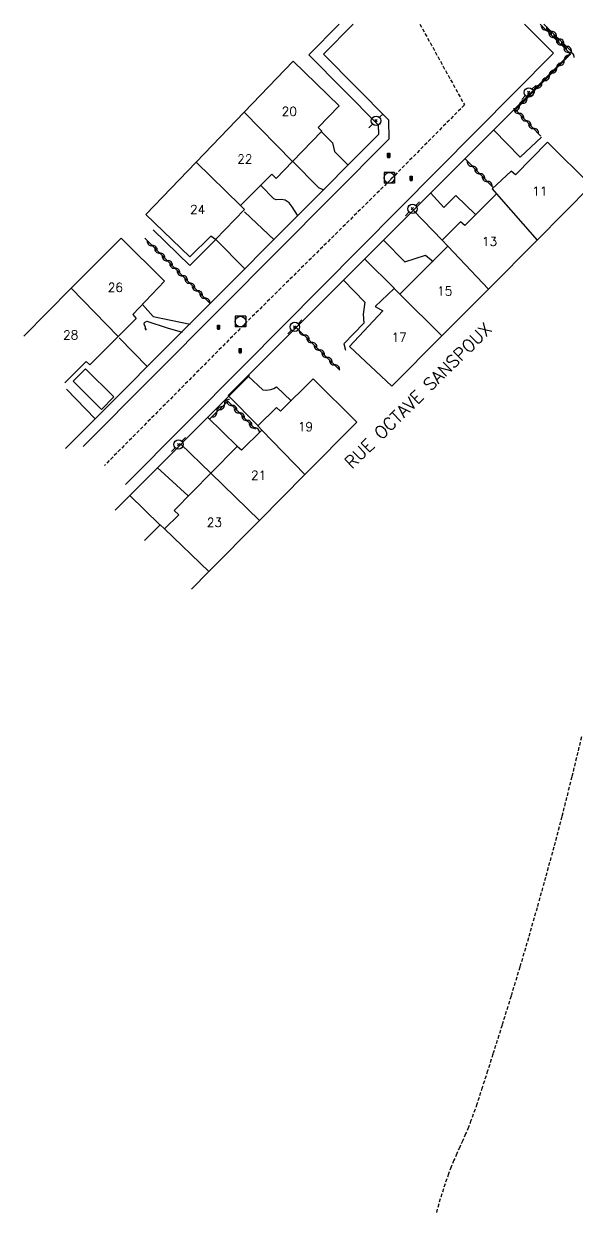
# Model space of a CAD drawing. Header units: millimetres. Extents: x 146000 to 147001, y 143000 to 144000.
# Drawn here: x 146504.9 to 146582.9, y 143832 to 144000 of the extents above; entities that cross this region are included whole.
import ezdxf
from ezdxf.enums import TextEntityAlignment as Align

# ---------------------------------------------------------------- set-up
doc = ezdxf.new("R2010")
doc.units = ezdxf.units.MM
doc.linetypes.add('DASHED', pattern=[0.75, 0.5, -0.25])
doc.layers.get('0').update_dxf_attribs({"linetype": 'CONTINUOUS'})
for name, color, linetype in [('W0001', 6, 'DASHED'), ('W0008', 7, 'CONTINUOUS'), ('W0014', 7, 'CONTINUOUS'), ('W0017', 7, 'CONTINUOUS'), ('W0070', 7, 'DASHED'), ('W0101', 7, 'CONTINUOUS'), ('W0310', 3, 'CONTINUOUS'), ('W0401', 7, 'CONTINUOUS'), ('W0420', 7, 'CONTINUOUS'), ('W0473', 7, 'CONTINUOUS'), ('W0989', 7, 'CONTINUOUS'), ('W0991', 7, 'CONTINUOUS')]:
    doc.layers.add(name, color=color, linetype=linetype)
doc.styles.get("Standard").update_dxf_attribs({"font": 'romans.shx', "width": 0.85})

# ---------------------------------------------------------------- blocks, each defined once
blk = doc.blocks.new('T473')
for p, q in [((-0.166667, 0.166667), (0.166667, -0.166667)), ((-0.166667, -0.166667), (0.166667, 0.166667)), ((0.500001, 0.500001), (1.000002, 1.000002)), ((-1.000002, -1.000002), (-0.500001, -0.500001))]:
    blk.add_line(p, q)
blk.add_ellipse((0, 0), major_axis=(0.471405, 0.471405), ratio=1, start_param=5.4977871438, end_param=11.780972451)
blk = doc.blocks.new('T401')
for p, q in [((-0.3, 0.3), (0, 0.3)), ((-0.3, -0.25), (-0.3, 0.3)), ((-0.3, 0.15), (0, 0.15)), ((-0.3, 0), (0, 0)), ((0, 0.3), (0, -0.25)), ((-0.3, -0.15), (0, -0.15)), ((-0.3, -0.25), (-0.3, -0.3)), ((-0.3, -0.3), (0, -0.3)), ((0, -0.3), (0, -0.25))]:
    blk.add_line(p, q)
blk = doc.blocks.new('T420')
for p, q in [((0.75, 0.75), (-0.75, 0.75)), ((-0.75, 0.75), (-0.75, -0.75)), ((0.75, 0.75), (0.75, -0.75)), ((0.75, -0.75), (-0.75, -0.75))]:
    blk.add_line(p, q)
blk.add_ellipse((0, 0), major_axis=(-0.53, 0.53), ratio=1, start_param=3.926991, end_param=10.210176)
blk = doc.blocks.new('t310o')
at = {"color": 0, "linetype": 'Continuous'}
for centre, start, end in [((-0.5, 0.38), 216.8699, 323.1304), ((0.5, -0.37), 36.8699, 143.1303)]:
    blk.add_arc(centre, 0.625, start, end, dxfattribs=at)

msp = doc.modelspace()

# ---------------------------------------------------------------- linework, layer by layer
at = {"layer": 'W0001'}
msp.add_lwpolyline([(146560.86, 144000), (146567.15, 143988.59), (146556.74, 143978.06), (146536.02, 143957.56), (146516.33, 143937.7)], dxfattribs=at)
at = {"layer": 'W0008'}
for points in [[(146551.46, 144000), (146547.24, 143995.74), (146556.43, 143986.46), (146556.47, 143983.76), (146532.76, 143959.9), (146513.31, 143940.36)], [(146575.62, 144000), (146579.74, 143995.89)], [(146519.32, 143935.03), (146536.04, 143951.86), (146579.74, 143995.89)]]:
    msp.add_lwpolyline(points, dxfattribs=at)
at = {"layer": 'W0014'}
for points in [[(146549.49, 144000), (146545.2, 143995.64), (146554.99, 143985.79), (146555.01, 143984.43), (146531.65, 143960.92), (146510.84, 143940.11)], [(146533.82, 143947.58), (146582.3, 143996.08)], [(146536.8, 143950.41), (146517.84, 143931.38)]]:
    msp.add_lwpolyline(points, dxfattribs=at)
at = {"layer": 'W0017'}
for points in [[(146547.01, 143984.76), (146548.51, 143983.23), (146548.83, 143982), (146550.7, 143980.11)], [(146578.02, 143984.05), (146575.04, 143981.2), (146571.32, 143985.03)], [(146542.9, 143980.63), (146546.53, 143976.95), (146547.25, 143976.62)], [(146543.58, 143973.05), (146542.82, 143974.19), (146542.39, 143974.79), (146541.86, 143975.13), (146541.35, 143975.24), (146540.59, 143975.21), (146540.25, 143975.32), (146538.41, 143977.2)], [(146562.36, 143976.16), (146564.24, 143974.13), (146565.92, 143975.81), (146568.74, 143973.12)], [(146536.12, 143973.52), (146540.29, 143969.54)], [(146559.98, 143973.7), (146564.02, 143969.51)], [(146523.2, 143970.96), (146528.4, 143965.92), (146532.05, 143969.6), (146536.18, 143965.42)], [(146555.79, 143969.47), (146558.76, 143966.46), (146561.64, 143967.4), (146562.72, 143966.48)], [(146553.09, 143966.82), (146557.28, 143962.67)], [(146550.1, 143963.84), (146553.07, 143960.76), (146552.85, 143959.07), (146552.93, 143957.78), (146550.11, 143954.89), (146550.34, 143954)], [(146521.69, 143960.41), (146523.22, 143958.71), (146528.43, 143957.67)], [(146522.02, 143957.09), (146522.21, 143956.81), (146522.07, 143957.3), (146521.95, 143957.63), (146521.98, 143957.86), (146522.32, 143958.09), (146525.19, 143957.11), (146527.3, 143956.52)], [(146518.41, 143955.74), (146522.42, 143951.61)], [(146536.65, 143950.27), (146538.67, 143948.39), (146539.22, 143948.33), (146539.83, 143948.42), (146540.24, 143948.56), (146540.62, 143948.79), (146542.69, 143946.85)], [(146510.98, 143948.48), (146515.04, 143944.3)], [(146533.82, 143947.58), (146538.01, 143943.31)], [(146535.11, 143940.36), (146530.89, 143944.54)], [(146531.36, 143936.62), (146527.08, 143940.77)], [(146528.16, 143933.43), (146523.77, 143937.43)], [(146524.15, 143929.33), (146519.88, 143933.51)]]:
    msp.add_lwpolyline(points, dxfattribs=at)
msp.add_lwpolyline([(146511.9, 143949.6), (146513.65, 143951.36), (146517.67, 143947.4), (146515.9, 143945.62)], close=True, dxfattribs=at)
at = {"layer": 'W0070'}
msp.add_lwpolyline([(146583.67, 143899.39), (146582.31, 143893.76), (146580.89, 143888.14), (146579.77, 143883.85), (146578.6, 143879.57), (146577.4, 143875.3), (146576.18, 143871.03), (146574.97, 143866.92), (146573.73, 143862.81), (146572.46, 143858.72), (146571.17, 143854.62), (146570.43, 143852.28), (146569.68, 143849.93), (146568.91, 143847.59), (146568.08, 143845.28), (146567.71, 143844.33), (146567.32, 143843.39), (146566.91, 143842.45), (146566.49, 143841.52), (146566.08, 143840.59), (146565.67, 143839.66), (146565.29, 143838.71), (146564.92, 143837.76), (146564.42, 143836.35), (146563.96, 143834.92), (146563.52, 143833.49), (146563.13, 143832.05)], dxfattribs=at)
at = {"layer": 'W0101'}
for points in [[(146536.06, 143987.55), (146542.97, 143994.74), (146549.45, 143988.47)], [(146529.29, 143980.51), (146536.06, 143987.55)], [(146536.06, 143987.55), (146542.9, 143980.62)], [(146549.45, 143988.47), (146546.49, 143985.42), (146547.01, 143984.89), (146542.9, 143980.62)], [(146585.04, 143977.2), (146578.89, 143983.32), (146574.35, 143978.73), (146573.75, 143979.24), (146571.05, 143976.75), (146571.67, 143976.04)], [(146535.56, 143974.38), (146536.12, 143973.83), (146532.01, 143969.58), (146531.34, 143970.08), (146528.39, 143967.13), (146522.18, 143973.11), (146529.29, 143980.51)], [(146529.29, 143980.51), (146535.56, 143974.38)], [(146542.9, 143980.62), (146540.58, 143978.21), (146539.95, 143978.8), (146535.56, 143974.38)], [(146571.67, 143976.04), (146567.2, 143971.59), (146566.6, 143972.11), (146564.03, 143969.51), (146564.79, 143968.66)], [(146571.67, 143976.04), (146577.4, 143969.52)], [(146577.4, 143969.52), (146585.04, 143977.2)], [(146511.65, 143962.72), (146518.68, 143969.79)], [(146518.68, 143969.79), (146524.82, 143963.7), (146520.33, 143959.03), (146520.83, 143958.46), (146518.27, 143955.89)], [(146570.53, 143962.6), (146577.4, 143969.52)], [(146564.79, 143968.66), (146558.05, 143961.87)], [(146564.79, 143968.66), (146570.53, 143962.6)], [(146504.94, 143955.97), (146511.65, 143962.72)], [(146518.27, 143955.89), (146511.65, 143962.72)], [(146558.05, 143961.87), (146557.23, 143962.68), (146554.54, 143960.15), (146555.62, 143959.52), (146550.91, 143954.51), (146556.9, 143948.89), (146563.95, 143955.99)], [(146563.95, 143955.99), (146570.53, 143962.6)], [(146558.05, 143961.87), (146563.95, 143955.99)], [(146518.27, 143955.89), (146514.27, 143951.89), (146513.76, 143952.36), (146510.75, 143949.38)], [(146551.96, 143943.84), (146545.8, 143949.94), (146541.19, 143945.36), (146540.63, 143945.88), (146538, 143943.3), (146538.56, 143942.68)], [(146544.61, 143936.42), (146551.96, 143943.84)], [(146538.56, 143942.68), (146535.68, 143939.87), (146535.07, 143940.36), (146531.37, 143936.61)], [(146538.56, 143942.68), (146544.61, 143936.42)], [(146531.37, 143936.61), (146526.19, 143931.35), (146526.83, 143930.72), (146524.83, 143928.76)], [(146531.37, 143936.61), (146538.23, 143929.96)], [(146538.23, 143929.96), (146544.61, 143936.42)], [(146524.83, 143928.76), (146524.18, 143929.35), (146521.97, 143927.11)], [(146524.83, 143928.76), (146531.09, 143922.76)], [(146531.09, 143922.76), (146538.23, 143929.96)], [(146528.61, 143920.25), (146531.09, 143922.76)]]:
    msp.add_lwpolyline(points, dxfattribs=at)
at = {"layer": 'W0310'}
for points in [[(146577.86, 144000), (146581.99, 143995.92), (146582.07, 143995.72), (146574.35, 143987.88), (146577.96, 143984.17)], [(146578.37, 144000), (146582.3, 143996.08)], [(146571.23, 143976.92), (146567.21, 143981.01)], [(146531.25, 143960.57), (146522.02, 143969.8)], [(146549.57, 143951.17), (146543.46, 143957.14)], [(146537.67, 143942.83), (146533.73, 143946.77), (146531.13, 143944.2)]]:
    msp.add_lwpolyline(points, dxfattribs=at)

# ---------------------------------------------------------------- block references
for p, rotation in [((146578.72, 143999.15), 315.2893701635954), ((146579.43, 143998.94), 315.1332030311719), ((146579.78, 143998.1), 315.2893701635954), ((146580.49, 143997.88), 315.1332030311719), ((146580.85, 143997.04), 315.2893701635954), ((146581.56, 143996.83), 315.1332030311719), ((146581.92, 143995.99), 315.2893701635954), ((146580.19, 143993.81), 225.4198766996613), ((146581.24, 143994.87), 225.4198766996613), ((146578.08, 143991.67), 225.4198766996613), ((146579.14, 143992.74), 225.4198766996613), ((146577.03, 143990.6), 225.4198766996613), ((146574.92, 143988.46), 225.4198766996613), ((146575.98, 143989.53), 225.4198766996613), ((146574.83, 143987.39), 314.1948319272441), ((146575.87, 143986.32), 314.1948319272441), ((146576.92, 143985.24), 314.1948319272441), ((146568.26, 143979.94), 134.5478602007038), ((146569.32, 143978.87), 134.5478602007038), ((146570.37, 143977.8), 134.5478602007038), ((146523.08, 143968.73), 135.0031052939593), ((146524.15, 143967.67), 135.0031052939593), ((146525.21, 143966.61), 135.0031052939593), ((146526.27, 143965.55), 135.0031052939593), ((146527.33, 143964.49), 135.0031052939593), ((146528.39, 143963.43), 135.0031052939593), ((146529.45, 143962.37), 135.0031052939593), ((146530.51, 143961.31), 135.0031052939593), ((146544.54, 143956.1), 135.6258475752863), ((146545.61, 143955.05), 135.6258475752863), ((146546.68, 143954), 135.6258475752863), ((146547.75, 143952.95), 135.6258475752863), ((146548.82, 143951.9), 135.6258475752863), ((146533.26, 143946.31), 224.7341282214418), ((146532.19, 143945.26), 224.7341282214418), ((146534.32, 143946.18), 135), ((146535.38, 143945.12), 135), ((146536.44, 143944.06), 135), ((146537.5, 143943), 135)]:
    msp.add_blockref('t310o', p, dxfattribs=dict(at, rotation=rotation))
at = {"layer": 'W0401'}
for p in [(146556.61, 143981.48), (146559.77, 143978.23), (146532.59, 143957.22), (146535.64, 143953.89)]:
    msp.add_blockref('T401', p, dxfattribs=at)
at = {"layer": 'W0420'}
for p in [(146556.55, 143978.29), (146535.54, 143958.01)]:
    msp.add_blockref('T420', p, dxfattribs=at)
at = {"layer": 'W0473'}
for p in [(146576.24, 143990.35), (146554.67, 143986.35), (146559.82, 143973.93), (146543.21, 143957.26), (146526.79, 143940.66)]:
    msp.add_blockref('T473', p, dxfattribs=at)

# ---------------------------------------------------------------- texts
at = {"layer": 'W0989'}
msp.add_text('RUE OCTAVE SANSPOUX', height=1.75, rotation=44.6868, dxfattribs=at).set_placement((146551.29, 143937.13))
at = {"layer": 'W0991'}
for s, p in [('20', (146542.43, 143987.68)), ('22', (146536.15, 143980.96)), ('11', (146577.8, 143976.42)), ('24', (146529.49, 143973.82)), ('13', (146570.7, 143969.32)), ('26', (146517.88, 143962.84)), ('15', (146564.37, 143962.32)), ('28', (146511.57, 143956.12)), ('17', (146557.93, 143955.79)), ('19', (146544.71, 143943.18)), ('21', (146538.09, 143936.32)), ('23', (146531.86, 143929.68))]:
    msp.add_text(s, height=1.25, dxfattribs=at).set_placement(p, align=Align.MIDDLE_CENTER)

doc.saveas('drawing.dxf')
